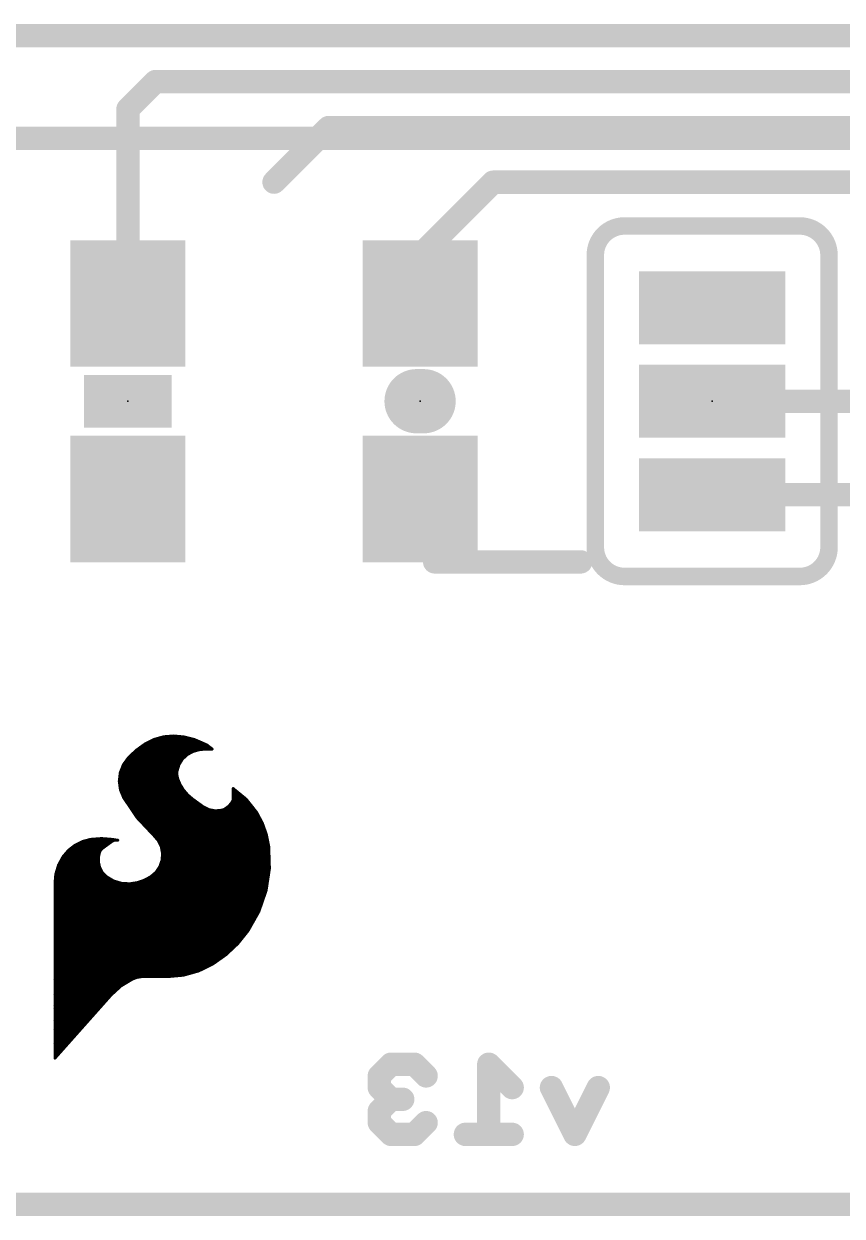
# Model space of a CAD drawing. Extents: x 0 to 48, y -23 to 79.
# Drawn here: x 10.52 to 17.64, y -0.1 to 10.27 of the extents above; entities that cross this region are included whole.
import ezdxf

# ---------------------------------------------------------------- set-up
doc = ezdxf.new("R2010")
doc.units = 0
for name, color, linetype in [('1', 12, 'CONTINUOUS'), ('16', 132, 'CONTINUOUS'), ('20', 53, 'CONTINUOUS'), ('21', 41, 'CONTINUOUS'), ('22', 40, 'CONTINUOUS'), ('23', 53, 'CONTINUOUS'), ('24', 53, 'CONTINUOUS')]:
    doc.layers.add(name, color=color, linetype=linetype)

# ---------------------------------------------------------------- blocks, each defined once
blk = doc.blocks.new('RECT')
blk.add_solid([(-0.5, -0.5), (0.5, -0.5), (-0.5, 0.5), (0.5, 0.5)])

msp = doc.modelspace()

# ---------------------------------------------------------------- linework, layer by layer
at = {"layer": '1', "const_width": 0.2032}
for points in [[(48.133, 9.271), (0, 9.271)], [(0, 0), (48.26, 0)]]:
    msp.add_lwpolyline(points, dxfattribs=at)
at = {"layer": '16', "const_width": 0.2032}
for points in [[(22.7579, 10.1651), (10.1651, 10.1651)], [(11.6701, 9.7651), (11.43, 9.525)], [(22.7579, 9.7651), (11.6701, 9.7651)], [(11.43, 9.525), (11.43, 7.835)], [(13.1751, 9.3651), (12.7, 8.89)], [(22.7579, 9.3651), (13.1751, 9.3651)], [(48.26, 9.271), (0, 9.271)], [(14.605, 8.89), (13.97, 8.255)], [(21.59, 8.89), (14.605, 8.89)], [(13.97, 8.255), (13.97, 7.835)], [(13.97, 7.62), (13.97, 7.835)], [(17.78, 6.985), (16.51, 6.985)], [(16.51, 6.1722), (18.6572, 6.1722)], [(14.097, 5.588), (15.367, 5.588)], [(13.7175, 1.2197), (13.6158, 1.118)], [(13.9209, 1.2197), (13.7175, 1.2197)], [(14.0226, 1.118), (13.9209, 1.2197)], [(14.771, 1.0163), (14.5676, 1.2197)], [(14.5676, 1.2197), (14.5676, 0.6096)], [(13.6158, 1.118), (13.6158, 1.0163)], [(13.6158, 1.0163), (13.7175, 0.9147)], [(15.316, 0.6096), (15.1127, 1.0163)], [(15.5194, 1.0163), (15.316, 0.6096)], [(13.7175, 0.9147), (13.6158, 0.813)], [(13.7175, 0.9147), (13.8192, 0.9147)], [(13.6158, 0.813), (13.6158, 0.7113)], [(13.6158, 0.7113), (13.7175, 0.6096)], [(13.9209, 0.6096), (14.0226, 0.7113)], [(13.7175, 0.6096), (13.9209, 0.6096)], [(14.771, 0.6096), (14.3642, 0.6096)], [(0, 0), (48.26, 0)]]:
    msp.add_lwpolyline(points, dxfattribs=at)
at = {"layer": '16', "const_width": 0.1016}
for points in [[(11.6701, 9.8159, 1), (11.6701, 9.7143)], [(11.706, 9.7292, 1), (11.6342, 9.801)], [(11.4808, 9.525, 1), (11.3792, 9.525)], [(11.3941, 9.5609, 1), (11.4659, 9.4891)], [(13.1751, 9.4159, 1), (13.1751, 9.3143)], [(13.211, 9.3292, 1), (13.1392, 9.401)], [(12.6641, 8.9259, 1), (12.7359, 8.8541)], [(14.605, 8.9408, 1), (14.605, 8.8392)], [(14.6409, 8.8541, 1), (14.5691, 8.9259)], [(14.0208, 8.255, 1), (13.9192, 8.255)], [(13.9341, 8.2909, 1), (14.0059, 8.2191)], [(11.3792, 7.835, 1), (11.4808, 7.835)], [(14.0208, 7.835, 1), (13.9192, 7.835)], [(13.9192, 7.835, 1), (14.0208, 7.835)], [(13.9192, 7.62, 1), (14.0208, 7.62)], [(16.51, 7.0358, 1), (16.51, 6.9342)], [(16.51, 6.223, 1), (16.51, 6.1214)], [(14.097, 5.6388, 1), (14.097, 5.5372)], [(15.367, 5.5372, 1), (15.367, 5.6388)], [(13.7175, 1.2705, 1), (13.7175, 1.1689)], [(13.7534, 1.1838, 1), (13.6816, 1.2556)], [(13.9568, 1.2556, 1), (13.885, 1.1838)], [(13.9209, 1.1689, 1), (13.9209, 1.2705)], [(14.6035, 1.2556, 1), (14.5317, 1.1838)], [(14.6184, 1.2197, 1), (14.5168, 1.2197)], [(13.6666, 1.118, 1), (13.565, 1.118)], [(13.5799, 1.154, 1), (13.6517, 1.0821)], [(13.9866, 1.0821, 1), (14.0585, 1.154)], [(13.6517, 1.0523, 1), (13.5799, 0.9804)], [(13.565, 1.0163, 1), (13.6666, 1.0163)], [(14.7351, 0.9804, 1), (14.8069, 1.0523)], [(15.1581, 1.0391, 1), (15.0672, 0.9936)], [(15.5648, 0.9936, 1), (15.474, 1.0391)], [(13.7175, 0.9655, 1), (13.7175, 0.8639)], [(13.7534, 0.8787, 1), (13.6816, 0.9506)], [(13.6816, 0.8787, 1), (13.7534, 0.9506)], [(13.8192, 0.8639, 1), (13.8192, 0.9655)], [(13.6666, 0.813, 1), (13.565, 0.813)], [(13.5799, 0.8489, 1), (13.6517, 0.7771)], [(13.6517, 0.7472, 1), (13.5799, 0.6754)], [(13.565, 0.7113, 1), (13.6666, 0.7113)], [(14.0585, 0.6754, 1), (13.9866, 0.7472)], [(13.7175, 0.6604, 1), (13.7175, 0.5588)], [(13.6816, 0.5737, 1), (13.7534, 0.6455)], [(13.885, 0.6455, 1), (13.9568, 0.5737)], [(13.9209, 0.5588, 1), (13.9209, 0.6604)], [(14.3642, 0.6604, 1), (14.3642, 0.5588)], [(14.5168, 0.6096, 1), (14.6184, 0.6096)], [(14.771, 0.5588, 1), (14.771, 0.6604)], [(15.2706, 0.6323, 1), (15.3615, 0.5869)], [(15.2706, 0.5869, 1), (15.3615, 0.6323)]]:
    msp.add_lwpolyline(points, format="xyb", dxfattribs=at)
at = {"layer": '20', "const_width": 0.2032}
msp.add_lwpolyline([(48.26, 0), (0, 0)], dxfattribs=at)
at = {"layer": '21', "const_width": 0.0254}
for points in [[(11.6579, 4.0444), (11.5799, 4.0056)], [(11.6462, 4.0386), (12.0181, 4.0386)], [(11.7419, 4.0676), (11.6579, 4.0444)], [(11.729, 4.064), (11.9254, 4.064)], [(11.8288, 4.0742), (11.7419, 4.0676)], [(11.9189, 4.0656), (11.8288, 4.0742)], [(12.0066, 4.0437), (11.9189, 4.0656)], [(12.0295, 4.0335), (12.0066, 4.0437)], [(12.0651, 4.0183), (12.0295, 4.0335)], [(11.5022, 3.9496), (11.4326, 3.8837)], [(11.4889, 3.937), (11.9918, 3.937)], [(11.5799, 4.0056), (11.5022, 3.9496)], [(11.52, 3.9624), (12.159, 3.9624)], [(11.5552, 3.9878), (12.1264, 3.9878)], [(11.5952, 4.0132), (12.0767, 4.0132)], [(11.9457, 3.9125), (11.9965, 3.9395)], [(11.9965, 3.9395), (12.0477, 3.954)], [(12.0477, 3.954), (12.1006, 3.9599)], [(12.1155, 3.9962), (12.0651, 4.0183)], [(12.1006, 3.9599), (12.1616, 3.9599)], [(12.159, 3.9624), (12.1155, 3.9962)], [(12.1615, 3.9599), (12.159, 3.9624)], [(12.1616, 3.9599), (12.1615, 3.9599)], [(11.4326, 3.8837), (11.3895, 3.8233)], [(11.3981, 3.8354), (11.8802, 3.8354)], [(11.4162, 3.8608), (11.896, 3.8608)], [(11.4352, 3.8862), (11.9176, 3.8862)], [(11.4621, 3.9116), (11.9447, 3.9116)], [(11.8568, 3.7694), (11.8734, 3.8244)], [(11.8734, 3.8244), (11.9037, 3.8733)], [(11.9037, 3.8733), (11.9457, 3.9125)], [(11.3627, 3.7541), (11.3541, 3.6804)], [(11.3603, 3.7338), (11.8558, 3.7338)], [(11.3895, 3.8233), (11.3627, 3.7541)], [(11.3647, 3.7592), (11.8564, 3.7592)], [(11.3745, 3.7846), (11.8614, 3.7846)], [(11.3843, 3.81), (11.869, 3.81)], [(11.8554, 3.736), (11.8568, 3.7694)], [(11.8619, 3.7033), (11.8554, 3.736)], [(11.3541, 3.6804), (11.364, 3.6069)], [(11.3544, 3.683), (11.8704, 3.683)], [(11.3572, 3.6576), (11.881, 3.6576)], [(11.3574, 3.7084), (11.8609, 3.7084)], [(11.3606, 3.6322), (11.8955, 3.6322)], [(11.8834, 3.6518), (11.8619, 3.7033)], [(11.9127, 3.6043), (11.8834, 3.6518)], [(12.4571, 3.5249), (12.3445, 3.617)], [(12.3445, 3.617), (12.3445, 3.5281)], [(11.364, 3.6069), (11.392, 3.5382)], [(11.3641, 3.6068), (11.9112, 3.6068)], [(11.3744, 3.5814), (11.9323, 3.5814)], [(11.3848, 3.556), (11.9559, 3.556)], [(11.392, 3.5382), (11.5106, 3.3624)], [(11.3971, 3.5306), (11.9855, 3.5306)], [(11.949, 3.5619), (11.9127, 3.6043)], [(11.9914, 3.5255), (11.949, 3.5619)], [(12.0828, 3.4595), (11.9914, 3.5255)], [(12.3425, 3.5136), (12.3368, 3.5001)], [(12.3445, 3.5281), (12.3425, 3.5136)], [(12.3445, 3.6068), (12.357, 3.6068)], [(12.3445, 3.5814), (12.388, 3.5814)], [(12.3445, 3.556), (12.4191, 3.556)], [(12.3445, 3.5306), (12.4501, 3.5306)], [(12.5477, 3.4112), (12.4571, 3.5249)], [(11.4143, 3.5052), (12.0195, 3.5052)], [(11.4314, 3.4798), (12.0547, 3.4798)], [(11.4485, 3.4544), (12.0928, 3.4544)], [(11.4657, 3.429), (12.1574, 3.429)], [(12.1341, 3.4333), (12.0828, 3.4595)], [(12.1907, 3.4229), (12.1341, 3.4333)], [(12.2479, 3.429), (12.1907, 3.4229)], [(12.2683, 3.4366), (12.2479, 3.429)], [(12.2479, 3.429), (12.5335, 3.429)], [(12.3072, 3.4634), (12.2683, 3.4366)], [(12.2941, 3.4544), (12.5133, 3.4544)], [(12.3368, 3.5001), (12.3072, 3.4634)], [(12.3204, 3.4798), (12.493, 3.4798)], [(12.339, 3.5052), (12.4728, 3.5052)], [(12.5978, 3.3178), (12.5477, 3.4112)], [(11.4828, 3.4036), (12.5518, 3.4036)], [(11.4999, 3.3782), (12.5654, 3.3782)], [(11.5106, 3.3624), (11.6561, 3.208)], [(11.5196, 3.3528), (12.5791, 3.3528)], [(11.5436, 3.3274), (12.5927, 3.3274)], [(12.6336, 3.218), (12.5978, 3.3178)], [(11.5675, 3.302), (12.6035, 3.302)], [(11.5914, 3.2766), (12.6126, 3.2766)], [(11.6154, 3.2512), (12.6217, 3.2512)], [(11.6393, 3.2258), (12.6308, 3.2258)], [(11.6561, 3.208), (11.6944, 3.1631)], [(12.6543, 3.114), (12.6336, 3.218)], [(10.9702, 3.1245), (10.9132, 3.0801)], [(10.9372, 3.0988), (11.2099, 3.0988)], [(10.9698, 3.1242), (11.2449, 3.1242)], [(11.035, 3.1566), (10.9702, 3.1245)], [(11.0209, 3.1496), (11.2799, 3.1496)], [(11.1049, 3.175), (11.035, 3.1566)], [(11.1989, 3.1824), (11.1049, 3.175)], [(11.1049, 3.175), (11.2929, 3.175)], [(11.2929, 3.175), (11.1989, 3.1824)], [(11.2065, 3.0963), (11.2904, 3.1572)], [(11.2904, 3.1572), (11.3061, 3.1656)], [(11.3412, 3.1674), (11.2929, 3.175)], [(11.3061, 3.1656), (11.3235, 3.1691)], [(11.3235, 3.1691), (11.3412, 3.1674)], [(11.6626, 3.2004), (12.6371, 3.2004)], [(11.6842, 3.175), (12.6422, 3.175)], [(11.6944, 3.1631), (11.7199, 3.1098)], [(11.7009, 3.1496), (12.6472, 3.1496)], [(11.713, 3.1242), (12.6523, 3.1242)], [(11.7199, 3.1098), (11.7306, 3.0517)], [(11.7219, 3.0988), (12.6548, 3.0988)], [(12.6603, 2.9212), (12.6543, 3.114)], [(10.8662, 3.0251), (10.8261, 2.9519)], [(10.8509, 2.9972), (11.1738, 2.9972)], [(10.8648, 3.0226), (11.1741, 3.0226)], [(10.9132, 3.0801), (10.8662, 3.0251)], [(10.8858, 3.048), (11.1797, 3.048)], [(10.9075, 3.0734), (11.1877, 3.0734)], [(11.1738, 3.0213), (11.1837, 3.0658)], [(11.1738, 2.9757), (11.1738, 3.0213)], [(11.1837, 3.0658), (11.1927, 3.0829)], [(11.1927, 3.0829), (11.2065, 3.0963)], [(11.7306, 3.0517), (11.726, 2.9928)], [(11.7264, 2.9972), (12.658, 2.9972)], [(11.7266, 3.0734), (12.6556, 3.0734)], [(11.7284, 3.0226), (12.6572, 3.0226)], [(11.7304, 3.048), (12.6564, 3.048)], [(10.8261, 2.9519), (10.8021, 2.872)], [(10.8091, 2.8956), (11.2019, 2.8956)], [(10.8168, 2.921), (11.1889, 2.921)], [(10.8244, 2.9464), (11.1803, 2.9464)], [(10.837, 2.9718), (11.1746, 2.9718)], [(11.1837, 2.9312), (11.1738, 2.9757)], [(11.2059, 2.8878), (11.1837, 2.9312)], [(11.7064, 2.9371), (11.673, 2.8884)], [(11.678, 2.8956), (12.6565, 2.8956)], [(11.6954, 2.921), (12.6603, 2.921)], [(11.726, 2.9928), (11.7064, 2.9371)], [(11.7097, 2.9464), (12.6595, 2.9464)], [(11.7186, 2.9718), (12.6588, 2.9718)], [(12.6315, 2.7305), (12.6603, 2.9212)], [(10.8021, 2.872), (10.7951, 2.7889)], [(10.7951, 2.7889), (10.7951, 1.2725)], [(10.7955, 2.794), (11.3692, 2.794)], [(10.7977, 2.8194), (11.2944, 2.8194)], [(10.7998, 2.8448), (11.2522, 2.8448)], [(10.8019, 2.8702), (11.2226, 2.8702)], [(11.2396, 2.8524), (11.2059, 2.8878)], [(11.303, 2.8142), (11.2396, 2.8524)], [(11.3738, 2.7926), (11.303, 2.8142)], [(11.4478, 2.7889), (11.3738, 2.7926)], [(11.5111, 2.799), (11.4478, 2.7889)], [(11.4798, 2.794), (12.6411, 2.794)], [(11.5718, 2.8195), (11.5111, 2.799)], [(11.5715, 2.8194), (12.6449, 2.8194)], [(11.6282, 2.8499), (11.5718, 2.8195)], [(11.6187, 2.8448), (12.6488, 2.8448)], [(11.673, 2.8884), (11.6282, 2.8499)], [(11.6519, 2.8702), (12.6526, 2.8702)], [(10.7951, 2.7686), (12.6372, 2.7686)], [(10.7951, 2.7432), (12.6334, 2.7432)], [(10.7951, 2.7178), (12.6271, 2.7178)], [(10.7951, 2.6924), (12.6184, 2.6924)], [(12.5687, 2.5481), (12.6315, 2.7305)], [(10.7951, 2.667), (12.6096, 2.667)], [(10.7951, 2.6416), (12.6009, 2.6416)], [(10.7951, 2.6162), (12.5921, 2.6162)], [(10.7951, 2.5908), (12.5834, 2.5908)], [(10.7951, 2.5654), (12.5746, 2.5654)], [(10.7951, 2.54), (12.5641, 2.54)], [(10.7951, 2.5146), (12.5498, 2.5146)], [(10.7951, 2.4892), (12.5355, 2.4892)], [(12.474, 2.38), (12.5687, 2.5481)], [(10.7951, 2.4638), (12.5212, 2.4638)], [(10.7951, 2.4384), (12.5069, 2.4384)], [(10.7951, 2.413), (12.4926, 2.413)], [(10.7951, 2.3876), (12.4783, 2.3876)], [(12.3856, 2.2693), (12.474, 2.38)], [(10.7951, 2.3622), (12.4598, 2.3622)], [(10.7951, 2.3368), (12.4395, 2.3368)], [(10.7951, 2.3114), (12.4192, 2.3114)], [(10.7951, 2.286), (12.3989, 2.286)], [(12.2824, 2.1721), (12.3856, 2.2693)], [(10.7951, 2.2606), (12.3763, 2.2606)], [(10.7951, 2.2352), (12.3494, 2.2352)], [(10.7951, 2.2098), (12.3224, 2.2098)], [(10.7951, 2.1844), (12.2955, 2.1844)], [(12.1667, 2.0904), (12.2824, 2.1721)], [(10.7951, 2.159), (12.2639, 2.159)], [(10.7951, 2.1336), (12.2279, 2.1336)], [(10.7951, 2.1082), (12.1919, 2.1082)], [(10.7951, 2.0828), (12.1511, 2.0828)], [(12.0437, 2.0304), (12.1667, 2.0904)], [(10.7951, 2.0574), (12.099, 2.0574)], [(10.7951, 2.032), (12.0469, 2.032)], [(10.7951, 2.0066), (11.9584, 2.0066)], [(10.7951, 1.9812), (11.7755, 1.9812)], [(11.3695, 1.9007), (11.4707, 1.9609)], [(11.4707, 1.9609), (11.5079, 1.9744)], [(11.5079, 1.9744), (11.5469, 1.9812)], [(11.5469, 1.9812), (11.7755, 1.9812)], [(11.7755, 1.9812), (11.9118, 1.9936)], [(11.9118, 1.9936), (12.0437, 2.0304)], [(10.7951, 1.9558), (11.4621, 1.9558)], [(10.7951, 1.9304), (11.4194, 1.9304)], [(10.7951, 1.905), (11.3767, 1.905)], [(10.7951, 1.8796), (11.3464, 1.8796)], [(10.7951, 1.8542), (11.3187, 1.8542)], [(11.2827, 1.8212), (11.3695, 1.9007)], [(10.7951, 1.8288), (11.291, 1.8288)], [(10.7951, 1.2725), (11.2827, 1.8212)], [(10.7951, 1.8034), (11.2669, 1.8034)], [(10.7951, 1.778), (11.2443, 1.778)], [(10.7951, 1.7526), (11.2217, 1.7526)], [(10.7951, 1.7272), (11.1992, 1.7272)], [(10.7951, 1.7018), (11.1766, 1.7018)], [(10.7951, 1.6764), (11.154, 1.6764)], [(10.7951, 1.651), (11.1315, 1.651)], [(10.7951, 1.6256), (11.1089, 1.6256)], [(10.7951, 1.6002), (11.0863, 1.6002)], [(10.7951, 1.5748), (11.0637, 1.5748)], [(10.7951, 1.5494), (11.0412, 1.5494)], [(10.7951, 1.524), (11.0186, 1.524)], [(10.7951, 1.4986), (10.996, 1.4986)], [(10.7951, 1.4732), (10.9734, 1.4732)], [(10.7951, 1.4478), (10.9509, 1.4478)], [(10.7951, 1.4224), (10.9283, 1.4224)], [(10.7951, 1.397), (10.9057, 1.397)], [(10.7951, 1.3716), (10.8832, 1.3716)], [(10.7951, 1.3462), (10.8606, 1.3462)], [(10.7951, 1.3208), (10.838, 1.3208)], [(10.7951, 1.2954), (10.8154, 1.2954)]]:
    msp.add_lwpolyline(points, dxfattribs=at)
at = {"layer": '21', "const_width": 0.0127}
for points in [[(11.6462, 4.045, 1), (11.6462, 4.0323)], [(11.6562, 4.0505, 1), (11.6596, 4.0383)], [(11.6607, 4.0387, 1), (11.6551, 4.0501)], [(11.729, 4.0704, 1), (11.729, 4.0576)], [(11.7414, 4.0739, 1), (11.7424, 4.0612)], [(11.7436, 4.0615, 1), (11.7402, 4.0737)], [(11.8294, 4.0805, 1), (11.8282, 4.0679)], [(11.8293, 4.0679, 1), (11.8283, 4.0805)], [(11.9204, 4.0718, 1), (11.9173, 4.0595)], [(11.9182, 4.0593, 1), (11.9195, 4.072)], [(11.9254, 4.0576, 1), (11.9254, 4.0704)], [(12.0092, 4.0495, 1), (12.004, 4.0379)], [(12.0051, 4.0375, 1), (12.0081, 4.0499)], [(12.0181, 4.0323, 1), (12.0181, 4.045)], [(12.032, 4.0393, 1), (12.027, 4.0277)], [(12.0269, 4.0277, 1), (12.0321, 4.0393)], [(11.4889, 3.9434, 1), (11.4889, 3.9307)], [(11.4985, 3.9547, 1), (11.5059, 3.9444)], [(11.5066, 3.9449, 1), (11.4978, 3.9542)], [(11.52, 3.9688, 1), (11.52, 3.9561)], [(11.5552, 3.9941, 1), (11.5552, 3.9815)], [(11.5771, 4.0113, 1), (11.5827, 3.9999)], [(11.5836, 4.0004, 1), (11.5762, 4.0108)], [(11.5952, 4.0196, 1), (11.5952, 4.0069)], [(11.9948, 3.9456, 1), (11.9982, 3.9334)], [(11.9918, 3.9307, 1), (11.9918, 3.9434)], [(11.9995, 3.9339, 1), (11.9935, 3.9451)], [(12.047, 3.9603, 1), (12.0484, 3.9477)], [(12.0494, 3.9479, 1), (12.046, 3.9601)], [(12.0676, 4.0241, 1), (12.0626, 4.0125)], [(12.0626, 4.0125, 1), (12.0676, 4.0241)], [(12.0767, 4.0069, 1), (12.0767, 4.0196)], [(12.1006, 3.9663, 1), (12.1006, 3.9536)], [(12.1013, 3.9536, 1), (12.0999, 3.9662)], [(12.1194, 4.0012, 1), (12.1116, 3.9912)], [(12.113, 3.9904, 1), (12.1181, 4.002)], [(12.1264, 3.9815, 1), (12.1264, 3.9941)], [(12.1635, 3.9669, 1), (12.1545, 3.9579)], [(12.1551, 3.9574, 1), (12.1629, 3.9674)], [(12.1615, 3.9663, 1), (12.1615, 3.9536)], [(12.157, 3.9554, 1), (12.166, 3.9644)], [(12.159, 3.9561, 1), (12.159, 3.9688)], [(12.1616, 3.9536, 1), (12.1616, 3.9663)], [(12.1616, 3.9536, 1), (12.1616, 3.9663)], [(11.3981, 3.8418, 1), (11.3981, 3.8291)], [(11.4162, 3.8672, 1), (11.4162, 3.8545)], [(11.4282, 3.8883, 1), (11.437, 3.8791)], [(11.4378, 3.88, 1), (11.4274, 3.8874)], [(11.4352, 3.8925, 1), (11.4352, 3.8799)], [(11.4621, 3.9179, 1), (11.4621, 3.9053)], [(11.8795, 3.8226, 1), (11.8673, 3.8263)], [(11.8802, 3.8291, 1), (11.8802, 3.8418)], [(11.896, 3.8545, 1), (11.896, 3.8672)], [(11.8994, 3.8779, 1), (11.9081, 3.8686)], [(11.9091, 3.8699, 1), (11.8983, 3.8766)], [(11.9176, 3.8799, 1), (11.9176, 3.8925)], [(11.9428, 3.9181, 1), (11.9487, 3.9069)], [(11.9501, 3.9079, 1), (11.9414, 3.9172)], [(11.9447, 3.9053, 1), (11.9447, 3.9179)], [(11.3603, 3.7401, 1), (11.3603, 3.7275)], [(11.3568, 3.7564, 1), (11.3687, 3.7518)], [(11.369, 3.7534, 1), (11.3564, 3.7549)], [(11.3647, 3.7656, 1), (11.3647, 3.7529)], [(11.3745, 3.791, 1), (11.3745, 3.7783)], [(11.3843, 3.8163, 1), (11.3843, 3.8037)], [(11.3843, 3.827, 1), (11.3946, 3.8196)], [(11.3954, 3.821, 1), (11.3835, 3.8256)], [(11.849, 3.7363, 1), (11.8617, 3.7358)], [(11.8616, 3.7373, 1), (11.8492, 3.7348)], [(11.8507, 3.7712, 1), (11.8629, 3.7676)], [(11.8631, 3.7691, 1), (11.8505, 3.7697)], [(11.8558, 3.7275, 1), (11.8558, 3.7401)], [(11.8564, 3.7529, 1), (11.8564, 3.7656)], [(11.8614, 3.7783, 1), (11.8614, 3.791)], [(11.868, 3.8278, 1), (11.8788, 3.8211)], [(11.869, 3.8037, 1), (11.869, 3.8163)], [(11.3604, 3.6813, 1), (11.3478, 3.6796)], [(11.3478, 3.6812, 1), (11.3604, 3.6797)], [(11.3544, 3.6894, 1), (11.3544, 3.6767)], [(11.3572, 3.6639, 1), (11.3572, 3.6513)], [(11.3574, 3.7147, 1), (11.3574, 3.7021)], [(11.3606, 3.6385, 1), (11.3606, 3.6259)], [(11.8678, 3.7057, 1), (11.856, 3.7009)], [(11.8557, 3.7021, 1), (11.8681, 3.7045)], [(11.8609, 3.7021, 1), (11.8609, 3.7147)], [(11.8704, 3.6767, 1), (11.8704, 3.6894)], [(11.8888, 3.6551, 1), (11.878, 3.6485)], [(11.8775, 3.6493, 1), (11.8892, 3.6542)], [(11.881, 3.6513, 1), (11.881, 3.6639)], [(11.8955, 3.6259, 1), (11.8955, 3.6385)], [(12.3485, 3.6219, 1), (12.3405, 3.6121)], [(12.3508, 3.617, 1), (12.3382, 3.617)], [(11.3699, 3.6093, 1), (11.3582, 3.6045)], [(11.3641, 3.6132, 1), (11.3641, 3.6005)], [(11.3577, 3.6061, 1), (11.3703, 3.6078)], [(11.3744, 3.5878, 1), (11.3744, 3.5751)], [(11.3848, 3.5623, 1), (11.3848, 3.5497)], [(11.3973, 3.5418, 1), (11.3867, 3.5346)], [(11.3861, 3.5358, 1), (11.3979, 3.5406)], [(11.3971, 3.537, 1), (11.3971, 3.5243)], [(11.9175, 3.6084, 1), (11.9079, 3.6002)], [(11.9073, 3.601, 1), (11.9181, 3.6076)], [(11.9112, 3.6005, 1), (11.9112, 3.6132)], [(11.9323, 3.5751, 1), (11.9323, 3.5878)], [(11.9532, 3.5667, 1), (11.9449, 3.5571)], [(11.9442, 3.5578, 1), (11.9539, 3.566)], [(11.9559, 3.5497, 1), (11.9559, 3.5623)], [(11.9951, 3.5306, 1), (11.9877, 3.5204)], [(11.9855, 3.5243, 1), (11.9855, 3.537)], [(11.9873, 3.5207, 1), (11.9955, 3.5303)], [(12.3484, 3.5111, 1), (12.3367, 3.5161)], [(12.3445, 3.6132, 1), (12.3445, 3.6005)], [(12.3445, 3.5878, 1), (12.3445, 3.5751)], [(12.3445, 3.537, 1), (12.3445, 3.5243)], [(12.3445, 3.5623, 1), (12.3445, 3.5497)], [(12.3508, 3.5272, 1), (12.3382, 3.529)], [(12.3382, 3.5281, 1), (12.3508, 3.5281)], [(12.357, 3.6005, 1), (12.357, 3.6132)], [(12.388, 3.5751, 1), (12.388, 3.5878)], [(12.4191, 3.5497, 1), (12.4191, 3.5623)], [(12.4501, 3.5243, 1), (12.4501, 3.537)], [(12.462, 3.5289, 1), (12.4521, 3.521)], [(12.453, 3.52, 1), (12.4611, 3.5298)], [(11.4143, 3.5116, 1), (11.4143, 3.4989)], [(11.4314, 3.4861, 1), (11.4314, 3.4735)], [(11.4485, 3.4607, 1), (11.4485, 3.4481)], [(11.4657, 3.4354, 1), (11.4657, 3.4227)], [(12.0195, 3.4989, 1), (12.0195, 3.5116)], [(12.0547, 3.4735, 1), (12.0547, 3.4861)], [(12.0857, 3.4652, 1), (12.0799, 3.4538)], [(12.0791, 3.4544, 1), (12.0865, 3.4646)], [(12.0928, 3.4481, 1), (12.0928, 3.4607)], [(12.1352, 3.4396, 1), (12.1329, 3.4271)], [(12.1312, 3.4277, 1), (12.137, 3.439)], [(12.1574, 3.4227, 1), (12.1574, 3.4354)], [(12.19, 3.4292, 1), (12.1913, 3.4165)], [(12.1895, 3.4166, 1), (12.1918, 3.4291)], [(12.2479, 3.4354, 1), (12.2479, 3.4227)], [(12.2457, 3.435, 1), (12.2501, 3.423)], [(12.2486, 3.4227, 1), (12.2472, 3.4353)], [(12.2647, 3.4418, 1), (12.2719, 3.4314)], [(12.2705, 3.4306, 1), (12.2661, 3.4426)], [(12.2941, 3.4607, 1), (12.2941, 3.4481)], [(12.3022, 3.4674, 1), (12.3121, 3.4594)], [(12.3108, 3.4581, 1), (12.3036, 3.4686)], [(12.3204, 3.4861, 1), (12.3204, 3.4735)], [(12.331, 3.5026, 1), (12.3426, 3.4976)], [(12.3417, 3.4961, 1), (12.3319, 3.5041)], [(12.339, 3.5116, 1), (12.339, 3.4989)], [(12.3362, 3.5144, 1), (12.3488, 3.5127)], [(12.4728, 3.4989, 1), (12.4728, 3.5116)], [(12.493, 3.4735, 1), (12.493, 3.4861)], [(12.5133, 3.4481, 1), (12.5133, 3.4607)], [(12.5335, 3.4227, 1), (12.5335, 3.4354)], [(12.5533, 3.4142, 1), (12.5421, 3.4082)], [(12.5427, 3.4072, 1), (12.5527, 3.4152)], [(11.4828, 3.4099, 1), (11.4828, 3.3973)], [(11.4999, 3.3845, 1), (11.4999, 3.3719)], [(11.5152, 3.3667, 1), (11.506, 3.358)], [(11.5054, 3.3588, 1), (11.5159, 3.3659)], [(11.5196, 3.3592, 1), (11.5196, 3.3465)], [(11.5436, 3.3338, 1), (11.5436, 3.3211)], [(12.5518, 3.3973, 1), (12.5518, 3.4099)], [(12.5654, 3.3719, 1), (12.5654, 3.3845)], [(12.5791, 3.3465, 1), (12.5791, 3.3592)], [(12.6038, 3.3199, 1), (12.5919, 3.3156)], [(12.5922, 3.3148, 1), (12.6034, 3.3208)], [(12.5927, 3.3211, 1), (12.5927, 3.3338)], [(11.5675, 3.3083, 1), (11.5675, 3.2957)], [(11.5914, 3.283, 1), (11.5914, 3.2703)], [(11.6154, 3.2576, 1), (11.6154, 3.2449)], [(11.6393, 3.2321, 1), (11.6393, 3.2195)], [(11.6609, 3.2121, 1), (11.6513, 3.2039)], [(11.6515, 3.2036, 1), (11.6607, 3.2124)], [(12.6035, 3.2957, 1), (12.6035, 3.3083)], [(12.6126, 3.2703, 1), (12.6126, 3.283)], [(12.6217, 3.2449, 1), (12.6217, 3.2576)], [(12.6399, 3.2192, 1), (12.6274, 3.2167)], [(12.6277, 3.2158, 1), (12.6396, 3.2201)], [(12.6308, 3.2195, 1), (12.6308, 3.2321)], [(10.9372, 3.1052, 1), (10.9372, 3.0925)], [(10.9698, 3.1305, 1), (10.9698, 3.1179)], [(10.9674, 3.1302, 1), (10.973, 3.1188)], [(10.9741, 3.1195, 1), (10.9663, 3.1295)], [(11.0209, 3.1559, 1), (11.0209, 3.1433)], [(11.0334, 3.1627, 1), (11.0366, 3.1504)], [(11.0378, 3.1509, 1), (11.0322, 3.1623)], [(11.1049, 3.1814, 1), (11.1049, 3.1687)], [(11.1044, 3.1813, 1), (11.1054, 3.1687)], [(11.1065, 3.1689, 1), (11.1033, 3.1811)], [(11.1994, 3.1887, 1), (11.1984, 3.176)], [(11.1994, 3.176, 1), (11.1984, 3.1887)], [(11.2099, 3.0925, 1), (11.2099, 3.1052)], [(11.2449, 3.1179, 1), (11.2449, 3.1305)], [(11.2799, 3.1433, 1), (11.2799, 3.1559)], [(11.2874, 3.1628, 1), (11.2934, 3.1516)], [(11.2939, 3.1813, 1), (11.2919, 3.1687)], [(11.2941, 3.1521, 1), (11.2867, 3.1623)], [(11.2924, 3.1687, 1), (11.2934, 3.1813)], [(11.2929, 3.1687, 1), (11.2929, 3.1814)], [(11.3048, 3.1718, 1), (11.3073, 3.1594)], [(11.3091, 3.16, 1), (11.3031, 3.1712)], [(11.3241, 3.1754, 1), (11.3229, 3.1628)], [(11.3248, 3.1629, 1), (11.3222, 3.1753)], [(11.3402, 3.1611, 1), (11.3422, 3.1737)], [(11.3406, 3.1611, 1), (11.3418, 3.1737)], [(11.6626, 3.2067, 1), (11.6626, 3.1941)], [(11.6842, 3.1814, 1), (11.6842, 3.1687)], [(11.7002, 3.1658, 1), (11.6887, 3.1603)], [(11.6896, 3.1589, 1), (11.6993, 3.1672)], [(11.7009, 3.1559, 1), (11.7009, 3.1433)], [(11.713, 3.1305, 1), (11.713, 3.1179)], [(11.7261, 3.1109, 1), (11.7136, 3.1086)], [(11.7141, 3.107, 1), (11.7256, 3.1125)], [(11.7219, 3.1052, 1), (11.7219, 3.0925)], [(12.6371, 3.1941, 1), (12.6371, 3.2067)], [(12.6422, 3.1687, 1), (12.6422, 3.1814)], [(12.6472, 3.1433, 1), (12.6472, 3.1559)], [(12.6606, 3.1142, 1), (12.648, 3.1138)], [(12.6481, 3.1128, 1), (12.6605, 3.1152)], [(12.6523, 3.1179, 1), (12.6523, 3.1305)], [(12.6548, 3.0925, 1), (12.6548, 3.1052)], [(10.8509, 3.0036, 1), (10.8509, 2.9909)], [(10.8648, 3.029, 1), (10.8648, 3.0163)], [(10.8614, 3.0292, 1), (10.871, 3.021)], [(10.8718, 3.022, 1), (10.8606, 3.0282)], [(10.8858, 3.0543, 1), (10.8858, 3.0417)], [(10.9075, 3.0798, 1), (10.9075, 3.0671)], [(10.9093, 3.0851, 1), (10.9171, 3.0751)], [(10.918, 3.076, 1), (10.9083, 3.0842)], [(11.1801, 3.0213, 1), (11.1674, 3.0213)], [(11.1676, 3.0227, 1), (11.18, 3.0199)], [(11.1738, 2.9909, 1), (11.1738, 3.0036)], [(11.1741, 3.0163, 1), (11.1741, 3.029)], [(11.1781, 3.0688, 1), (11.1893, 3.0628)], [(11.1899, 3.0644, 1), (11.1775, 3.0672)], [(11.1797, 3.0417, 1), (11.1797, 3.0543)], [(11.1883, 3.0874, 1), (11.1971, 3.0783)], [(11.1983, 3.0799, 1), (11.1871, 3.0858)], [(11.1877, 3.0671, 1), (11.1877, 3.0798)], [(11.2028, 3.1014, 1), (11.2102, 3.0912)], [(11.2109, 3.0918, 1), (11.2021, 3.1008)], [(11.7264, 3.0036, 1), (11.7264, 2.9909)], [(11.7266, 3.0798, 1), (11.7266, 3.0671)], [(11.7284, 3.029, 1), (11.7284, 3.0163)], [(11.7304, 3.0543, 1), (11.7304, 3.0417)], [(11.737, 3.0512, 1), (11.7243, 3.0522)], [(11.7244, 3.0505, 1), (11.7369, 3.0528)], [(12.6556, 3.0671, 1), (12.6556, 3.0798)], [(12.6564, 3.0417, 1), (12.6564, 3.0543)], [(12.6572, 3.0163, 1), (12.6572, 3.029)], [(12.658, 2.9909, 1), (12.658, 3.0036)], [(10.8091, 2.9019, 1), (10.8091, 2.8893)], [(10.8168, 2.9274, 1), (10.8168, 2.9147)], [(10.8244, 2.9527, 1), (10.8244, 2.9401)], [(10.8205, 2.955, 1), (10.8317, 2.9489)], [(10.8322, 2.9501, 1), (10.82, 2.9538)], [(10.837, 2.9781, 1), (10.837, 2.9655)], [(11.18, 2.9771, 1), (11.1676, 2.9743)], [(11.1674, 2.9757, 1), (11.1801, 2.9757)], [(11.1746, 2.9655, 1), (11.1746, 2.9781)], [(11.1894, 2.9341, 1), (11.178, 2.9283)], [(11.1775, 2.9298, 1), (11.1899, 2.9326)], [(11.1803, 2.9401, 1), (11.1803, 2.9527)], [(11.1889, 2.9147, 1), (11.1889, 2.9274)], [(11.2019, 2.8893, 1), (11.2019, 2.9019)], [(11.678, 2.9019, 1), (11.678, 2.8893)], [(11.6954, 2.9274, 1), (11.6954, 2.9147)], [(11.7004, 2.9392, 1), (11.7124, 2.935)], [(11.7116, 2.9335, 1), (11.7012, 2.9407)], [(11.7097, 2.9527, 1), (11.7097, 2.9401)], [(11.7186, 2.9781, 1), (11.7186, 2.9655)], [(11.7197, 2.9933, 1), (11.7324, 2.9923)], [(11.732, 2.9907, 1), (11.7201, 2.9949)], [(12.654, 2.921, 1), (12.6667, 2.9214)], [(12.6666, 2.9202, 1), (12.6541, 2.9221)], [(12.6565, 2.8893, 1), (12.6565, 2.9019)], [(12.6588, 2.9655, 1), (12.6588, 2.9781)], [(12.6595, 2.9401, 1), (12.6595, 2.9527)], [(12.6603, 2.9147, 1), (12.6603, 2.9274)], [(10.8014, 2.7889, 1), (10.7888, 2.7889)], [(10.7955, 2.8003, 1), (10.7955, 2.7877)], [(10.7977, 2.8258, 1), (10.7977, 2.8131)], [(10.7998, 2.8512, 1), (10.7998, 2.8385)], [(10.8019, 2.8765, 1), (10.8019, 2.8639)], [(10.8084, 2.8715, 1), (10.7957, 2.8726)], [(10.796, 2.8739, 1), (10.8081, 2.8702)], [(11.2105, 2.8921, 1), (11.2013, 2.8834)], [(11.2003, 2.8849, 1), (11.2116, 2.8906)], [(11.2226, 2.8639, 1), (11.2226, 2.8765)], [(11.2429, 2.8578, 1), (11.2363, 2.847)], [(11.235, 2.848, 1), (11.2442, 2.8568)], [(11.2522, 2.8385, 1), (11.2522, 2.8512)], [(11.2944, 2.8131, 1), (11.2944, 2.8258)], [(11.3049, 2.8203, 1), (11.3012, 2.8081)], [(11.2997, 2.8087, 1), (11.3063, 2.8196)], [(11.3742, 2.7989, 1), (11.3735, 2.7862)], [(11.3692, 2.7877, 1), (11.3692, 2.8003)], [(11.372, 2.7865, 1), (11.3757, 2.7986)], [(11.4468, 2.7952, 1), (11.4488, 2.7826)], [(11.4475, 2.7826, 1), (11.4481, 2.7952)], [(11.4798, 2.8003, 1), (11.4798, 2.7877)], [(11.5091, 2.805, 1), (11.5131, 2.793)], [(11.5121, 2.7927, 1), (11.5101, 2.8052)], [(11.5715, 2.8258, 1), (11.5715, 2.8131)], [(11.5688, 2.8251, 1), (11.5748, 2.8139)], [(11.5738, 2.8135, 1), (11.5698, 2.8255)], [(11.6187, 2.8512, 1), (11.6187, 2.8385)], [(11.6241, 2.8547, 1), (11.6323, 2.8451)], [(11.6312, 2.8443, 1), (11.6252, 2.8555)], [(11.6519, 2.8765, 1), (11.6519, 2.8639)], [(11.6678, 2.8919, 1), (11.6783, 2.8848)], [(11.6772, 2.8835, 1), (11.6689, 2.8932)], [(12.6411, 2.7877, 1), (12.6411, 2.8003)], [(12.6449, 2.8131, 1), (12.6449, 2.8258)], [(12.6488, 2.8385, 1), (12.6488, 2.8512)], [(12.6526, 2.8639, 1), (12.6526, 2.8765)], [(10.7888, 2.7894, 1), (10.8014, 2.7884)], [(10.7951, 2.775, 1), (10.7951, 2.7623)], [(10.7951, 2.7496, 1), (10.7951, 2.7369)], [(10.7951, 2.7241, 1), (10.7951, 2.7115)], [(10.7951, 2.6987, 1), (10.7951, 2.6861)], [(12.6184, 2.6861, 1), (12.6184, 2.6987)], [(12.6252, 2.7314, 1), (12.6378, 2.7295)], [(12.6375, 2.7284, 1), (12.6255, 2.7325)], [(12.6271, 2.7115, 1), (12.6271, 2.7241)], [(12.6334, 2.7369, 1), (12.6334, 2.7496)], [(12.6372, 2.7623, 1), (12.6372, 2.775)], [(10.7951, 2.6734, 1), (10.7951, 2.6607)], [(10.7951, 2.5972, 1), (10.7951, 2.5845)], [(10.7951, 2.6479, 1), (10.7951, 2.6353)], [(10.7951, 2.6225, 1), (10.7951, 2.6099)], [(12.5834, 2.5845, 1), (12.5834, 2.5972)], [(12.5921, 2.6099, 1), (12.5921, 2.6225)], [(12.6009, 2.6353, 1), (12.6009, 2.6479)], [(12.6096, 2.6607, 1), (12.6096, 2.6734)], [(10.7951, 2.521, 1), (10.7951, 2.5083)], [(10.7951, 2.4956, 1), (10.7951, 2.4829)], [(10.7951, 2.5717, 1), (10.7951, 2.5591)], [(10.7951, 2.5463, 1), (10.7951, 2.5337)], [(12.5355, 2.4829, 1), (12.5355, 2.4956)], [(12.5498, 2.5083, 1), (12.5498, 2.521)], [(12.5627, 2.5501, 1), (12.5747, 2.546)], [(12.5742, 2.545, 1), (12.5631, 2.5512)], [(12.5641, 2.5337, 1), (12.5641, 2.5463)], [(12.5746, 2.5591, 1), (12.5746, 2.5717)], [(10.7951, 2.4194, 1), (10.7951, 2.4067)], [(10.7951, 2.4701, 1), (10.7951, 2.4575)], [(10.7951, 2.4447, 1), (10.7951, 2.4321)], [(10.7951, 2.3939, 1), (10.7951, 2.3813)], [(12.4685, 2.3831, 1), (12.4795, 2.3769)], [(12.479, 2.376, 1), (12.469, 2.384)], [(12.4783, 2.3813, 1), (12.4783, 2.3939)], [(12.4926, 2.4067, 1), (12.4926, 2.4194)], [(12.5069, 2.4321, 1), (12.5069, 2.4447)], [(12.5212, 2.4575, 1), (12.5212, 2.4701)], [(10.7951, 2.3432, 1), (10.7951, 2.3305)], [(10.7951, 2.3685, 1), (10.7951, 2.3559)], [(10.7951, 2.3177, 1), (10.7951, 2.3051)], [(10.7951, 2.2923, 1), (10.7951, 2.2797)], [(12.3899, 2.2647, 1), (12.3812, 2.2739)], [(12.3989, 2.2797, 1), (12.3989, 2.2923)], [(12.4192, 2.3051, 1), (12.4192, 2.3177)], [(12.4395, 2.3305, 1), (12.4395, 2.3432)], [(12.4598, 2.3559, 1), (12.4598, 2.3685)], [(10.7951, 2.267, 1), (10.7951, 2.2543)], [(10.7951, 2.2416, 1), (10.7951, 2.2289)], [(10.7951, 2.2161, 1), (10.7951, 2.2035)], [(10.7951, 2.1907, 1), (10.7951, 2.1781)], [(12.2781, 2.1767, 1), (12.2868, 2.1675)], [(12.2861, 2.1669, 1), (12.2788, 2.1773)], [(12.2955, 2.1781, 1), (12.2955, 2.1907)], [(12.3224, 2.2035, 1), (12.3224, 2.2161)], [(12.3494, 2.2289, 1), (12.3494, 2.2416)], [(12.3763, 2.2543, 1), (12.3763, 2.267)], [(12.3806, 2.2733, 1), (12.3905, 2.2653)], [(10.7951, 2.1654, 1), (10.7951, 2.1527)], [(10.7951, 2.0892, 1), (10.7951, 2.0765)], [(10.7951, 2.1399, 1), (10.7951, 2.1273)], [(10.7951, 2.1145, 1), (10.7951, 2.1019)], [(12.1511, 2.0765, 1), (12.1511, 2.0892)], [(12.163, 2.0956, 1), (12.1704, 2.0852)], [(12.1695, 2.0847, 1), (12.1639, 2.0961)], [(12.1919, 2.1019, 1), (12.1919, 2.1145)], [(12.2279, 2.1273, 1), (12.2279, 2.1399)], [(12.2639, 2.1527, 1), (12.2639, 2.1654)], [(10.7951, 2.013, 1), (10.7951, 2.0003)], [(10.7951, 1.9876, 1), (10.7951, 1.9748)], [(10.7951, 2.0637, 1), (10.7951, 2.0511)], [(10.7951, 2.0383, 1), (10.7951, 2.0257)], [(11.4685, 1.9669, 1), (11.4729, 1.9549)], [(11.4739, 1.9554, 1), (11.4675, 1.9664)], [(11.5068, 1.9806, 1), (11.509, 1.9681)], [(11.5101, 1.9684, 1), (11.5058, 1.9803)], [(11.5469, 1.9876, 1), (11.5469, 1.9748)], [(11.548, 1.9749, 1), (11.5458, 1.9875)], [(11.7749, 1.9875, 1), (11.7761, 1.9749)], [(11.7755, 1.9748, 1), (11.7755, 1.9876)], [(11.7755, 1.9748, 1), (11.7755, 1.9876)], [(11.9101, 1.9997, 1), (11.9135, 1.9875)], [(11.9124, 1.9873, 1), (11.9112, 1.9999)], [(11.9584, 2.0003, 1), (11.9584, 2.013)], [(12.0409, 2.0361, 1), (12.0464, 2.0247)], [(12.0454, 2.0243, 1), (12.042, 2.0365)], [(12.0469, 2.0257, 1), (12.0469, 2.0383)], [(12.099, 2.0511, 1), (12.099, 2.0637)], [(10.7951, 1.9622, 1), (10.7951, 1.9494)], [(10.7951, 1.9368, 1), (10.7951, 1.9241)], [(10.7951, 1.9114, 1), (10.7951, 1.8986)], [(10.7951, 1.886, 1), (10.7951, 1.8733)], [(10.7951, 1.8606, 1), (10.7951, 1.8478)], [(11.3187, 1.8478, 1), (11.3187, 1.8606)], [(11.3464, 1.8733, 1), (11.3464, 1.886)], [(11.3663, 1.9062, 1), (11.3727, 1.8953)], [(11.3738, 1.8961, 1), (11.3652, 1.9054)], [(11.3767, 1.8986, 1), (11.3767, 1.9114)], [(11.4194, 1.9241, 1), (11.4194, 1.9368)], [(11.4621, 1.9494, 1), (11.4621, 1.9622)], [(10.7951, 1.8352, 1), (10.7951, 1.8224)], [(10.7951, 1.8098, 1), (10.7951, 1.7971)], [(10.7951, 1.7844, 1), (10.7951, 1.7716)], [(10.7951, 1.759, 1), (10.7951, 1.7463)], [(11.2217, 1.7463, 1), (11.2217, 1.759)], [(11.2443, 1.7716, 1), (11.2443, 1.7844)], [(11.2669, 1.7971, 1), (11.2669, 1.8098)], [(11.2784, 1.8259, 1), (11.287, 1.8165)], [(11.2874, 1.817, 1), (11.278, 1.8254)], [(11.291, 1.8224, 1), (11.291, 1.8352)], [(10.7951, 1.7336, 1), (10.7951, 1.7208)], [(10.7951, 1.7082, 1), (10.7951, 1.6954)], [(10.7951, 1.6828, 1), (10.7951, 1.6701)], [(10.7951, 1.6574, 1), (10.7951, 1.6446)], [(11.1315, 1.6446, 1), (11.1315, 1.6574)], [(11.154, 1.6701, 1), (11.154, 1.6828)], [(11.1766, 1.6954, 1), (11.1766, 1.7082)], [(11.1992, 1.7208, 1), (11.1992, 1.7336)], [(10.7951, 1.632, 1), (10.7951, 1.6193)], [(10.7951, 1.6066, 1), (10.7951, 1.5938)], [(10.7951, 1.5812, 1), (10.7951, 1.5684)], [(10.7951, 1.5558, 1), (10.7951, 1.5431)], [(11.0412, 1.5431, 1), (11.0412, 1.5558)], [(11.0637, 1.5684, 1), (11.0637, 1.5812)], [(11.0863, 1.5938, 1), (11.0863, 1.6066)], [(11.1089, 1.6193, 1), (11.1089, 1.632)], [(10.7951, 1.5304, 1), (10.7951, 1.5176)], [(10.7951, 1.505, 1), (10.7951, 1.4923)], [(10.7951, 1.4796, 1), (10.7951, 1.4668)], [(10.7951, 1.4542, 1), (10.7951, 1.4414)], [(10.9509, 1.4414, 1), (10.9509, 1.4542)], [(10.9734, 1.4668, 1), (10.9734, 1.4796)], [(10.996, 1.4923, 1), (10.996, 1.505)], [(11.0186, 1.5176, 1), (11.0186, 1.5304)], [(10.7951, 1.4288, 1), (10.7951, 1.4161)], [(10.7951, 1.4034, 1), (10.7951, 1.3906)], [(10.7951, 1.378, 1), (10.7951, 1.3653)], [(10.7951, 1.3526, 1), (10.7951, 1.3398)], [(10.8606, 1.3398, 1), (10.8606, 1.3526)], [(10.8832, 1.3653, 1), (10.8832, 1.378)], [(10.9057, 1.3906, 1), (10.9057, 1.4034)], [(10.9283, 1.4161, 1), (10.9283, 1.4288)], [(10.7951, 1.3272, 1), (10.7951, 1.3144)], [(10.7951, 1.3018, 1), (10.7951, 1.2891)], [(10.7904, 1.2767, 1), (10.7998, 1.2683)], [(10.7888, 1.2725, 1), (10.8014, 1.2725)], [(10.8154, 1.2891, 1), (10.8154, 1.3018)], [(10.838, 1.3144, 1), (10.838, 1.3272)]]:
    msp.add_lwpolyline(points, format="xyb", dxfattribs=at)
at = {"layer": '22'}
for points, const_width in [([(15.748, 8.509, 0.4142), (15.494, 8.255)], 0.1524), ([(15.748, 8.5471, 1), (15.748, 8.4709)], 0.0762), ([(15.748, 8.4709, 1), (15.748, 8.5471)], 0.0762), ([(17.526, 8.255, 0.4142), (17.272, 8.509)], 0.1524), ([(17.272, 8.5471, 1), (17.272, 8.4709)], 0.0762), ([(17.272, 8.4709, 1), (17.272, 8.5471)], 0.0762), ([(15.5321, 8.255, 1), (15.4559, 8.255)], 0.0762), ([(17.5641, 8.255, 1), (17.4879, 8.255)], 0.0762), ([(15.4559, 8.255, 1), (15.5321, 8.255)], 0.0762), ([(17.4879, 8.255, 1), (17.5641, 8.255)], 0.0762), ([(13.9395, 7.1247, 1), (13.9395, 6.8453)], 0.2794), ([(14.0005, 6.8453, 1), (14.0005, 7.1247)], 0.2794), ([(15.494, 5.715, 0.4142), (15.748, 5.461)], 0.1524), ([(15.5321, 5.715, 1), (15.4559, 5.715)], 0.0762), ([(15.4559, 5.715, 1), (15.5321, 5.715)], 0.0762), ([(17.272, 5.461, 0.4142), (17.526, 5.715)], 0.1524), ([(17.5641, 5.715, 1), (17.4879, 5.715)], 0.0762), ([(17.4879, 5.715, 1), (17.5641, 5.715)], 0.0762), ([(15.748, 5.4991, 1), (15.748, 5.4229)], 0.0762), ([(15.748, 5.4229, 1), (15.748, 5.4991)], 0.0762), ([(17.272, 5.4991, 1), (17.272, 5.4229)], 0.0762), ([(17.272, 5.4229, 1), (17.272, 5.4991)], 0.0762)]:
    msp.add_lwpolyline(points, format="xyb", dxfattribs=dict(at, const_width=const_width))
for points, const_width in [([(17.272, 8.509), (15.748, 8.509)], 0.1524), ([(15.494, 8.255), (15.494, 5.715)], 0.1524), ([(17.526, 5.715), (17.526, 8.255)], 0.1524), ([(13.9395, 6.985), (14.0005, 6.985)], 0.5588), ([(17.272, 5.461), (15.748, 5.461)], 0.1524)]:
    msp.add_lwpolyline(points, dxfattribs=dict(at, const_width=const_width))
at = {"layer": '23'}
msp.add_point((10.795, 1.27), dxfattribs=at)
at = {"layer": '24'}
for p in [(11.43, 6.985), (13.97, 6.985), (16.51, 6.985)]:
    msp.add_point(p, dxfattribs=at)

# ---------------------------------------------------------------- block references
at = {"layer": '16', "xscale": 1.1}
for p, rotation in [((11.43, 7.835), 90), ((13.97, 7.835), 270), ((11.43, 6.135), 90), ((13.97, 6.135), 270)]:
    msp.add_blockref('RECT', p, dxfattribs=dict(at, rotation=rotation))
at = {"layer": '16', "xscale": 0.635, "yscale": 1.27, "rotation": 270}
for p in [(16.51, 7.7978), (16.51, 6.985), (16.51, 6.1722)]:
    msp.add_blockref('RECT', p, dxfattribs=at)
at = {"layer": '22', "xscale": 0.4572, "yscale": 0.762, "rotation": 90}
msp.add_blockref('RECT', (11.43, 6.985), dxfattribs=at)

doc.saveas('drawing.dxf')
